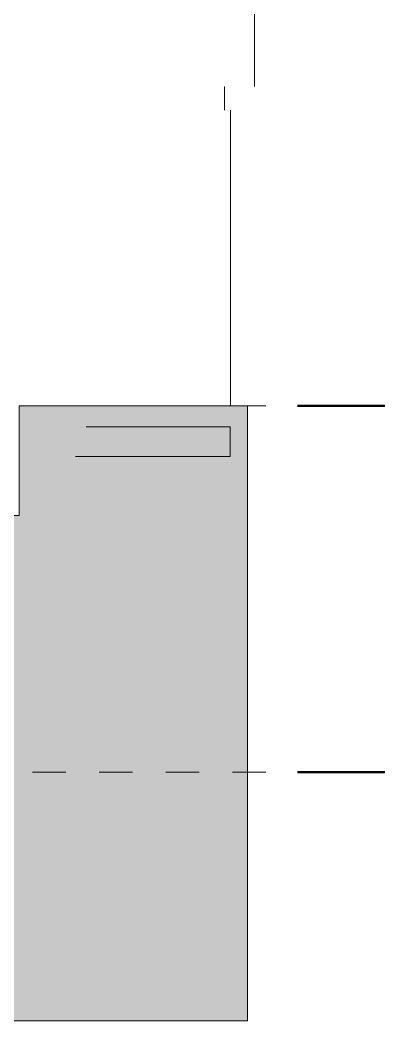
# Model space of a CAD drawing. Header units: millimetres. Extents: x -46169 to 228156, y -86316 to 18123.
# Drawn here: x 181768 to 184803, y -86316 to -77849 of the extents above; entities that cross this region are included whole.
import ezdxf

# ---------------------------------------------------------------- set-up
doc = ezdxf.new("R2010")
doc.units = ezdxf.units.MM
doc.header["$MEASUREMENT"] = 0
doc.linetypes.add('Dashed', pattern=[2822.222233, 1411.111116, -1411.111116])
doc.linetypes.add('Wipeout_Contour', pattern=[1000, 0, -1000])
doc.layers.add('0_Pen_No__105', color=7, linetype='Continuous', lineweight=15, true_color=0xa6a6a6)
doc.layers.add('0_Pen_No__25', color=7, linetype='Continuous', lineweight=50, true_color=0x2a2a2a)
for name, color, linetype in [('A-230-M_FLOOR.IFC Import', 7, 'Continuous'), ('A-25-M_Wall_Ext', 7, 'Continuous'), ('New_A-25-M_Wall_Ext', 7, 'Continuous')]:
    doc.layers.add(name, color=color, linetype=linetype)
for name, color, linetype, lineweight in [('A-230-M_FLOOR.IFC Import_Pen_No__89', 8, 'Continuous', 20), ('A-25-M_Wall_Ext_Pen_No__87', 8, 'Continuous', 20), ('A-95-P_Drawing_Pen_No__1', 7, 'Continuous', 13), ('A-95-P_Drawing_Pen_No__84', 8, 'Continuous', 20), ('New_A-25-M_Wall_Ext_Pen_No__87', 8, 'Continuous', 20)]:
    doc.layers.add(name, color=color, linetype=linetype, lineweight=lineweight)

# ---------------------------------------------------------------- blocks, each defined once
blk = doc.blocks.new('Section Elem_85_1', base_point=(104446.8, -81111))
at = {"color": 254, "linetype": 'Wipeout_Contour', "lineweight": 0, "ltscale": 798348.573329}
blk.add_wipeout([(183496.2, -78611), (183497.7, -78611), (183497.7, -78410), (183496.2, -78410)], dxfattribs=at).dxf.layer = 'New_A-25-M_Wall_Ext'
at = {"layer": 'New_A-25-M_Wall_Ext_Pen_No__87', "linetype": 'Continuous'}
blk.add_line((183497.7, -78410), (183497.7, -78611), dxfattribs=at)
blk = doc.blocks.new('Section Elem_154_1', base_point=(104446.8, -81111))
at = {"color": 254, "linetype": 'Wipeout_Contour', "lineweight": 0, "ltscale": 800685.331027}
blk.add_wipeout([(183547.6, -81111), (183547.6, -78611), (183546.2, -78611), (183546.2, -81111)], dxfattribs=at).dxf.layer = 'New_A-25-M_Wall_Ext'
at = {"layer": 'New_A-25-M_Wall_Ext_Pen_No__87', "linetype": 'Continuous'}
for p, q in [((183547.6, -78611), (183546.2, -78611)), ((183546.2, -81111), (183546.2, -78611)), ((183547.6, -78611), (183547.6, -81111)), ((183547.6, -81111), (183546.2, -81111))]:
    blk.add_line(p, q, dxfattribs=at)
blk = doc.blocks.new('Section Elem_368_1', base_point=(104446.8, -81111))
at = {"color": 254, "linetype": 'Wipeout_Contour', "lineweight": 0, "ltscale": 803151.787568}
blk.add_wipeout([(183538.3, -81291), (183538.3, -81541), (183543.4, -81541), (183543.4, -81291)], dxfattribs=at).dxf.layer = 'A-230-M_FLOOR.IFC Import'
at = {"color": 254, "linetype": 'Wipeout_Contour', "lineweight": 0, "ltscale": 803108.686674}
blk.add_wipeout([(183519.8, -81291), (183519.8, -81541), (183538.3, -81541), (183538.3, -81291)], dxfattribs=at).dxf.layer = 'A-230-M_FLOOR.IFC Import'
at = {"color": 254, "linetype": 'Wipeout_Contour', "lineweight": 0, "ltscale": 803022.762082}
blk.add_wipeout([(183491.3, -81291), (183491.3, -81541), (183519.8, -81541), (183519.8, -81291)], dxfattribs=at).dxf.layer = 'A-230-M_FLOOR.IFC Import'
at = {"layer": 'A-230-M_FLOOR.IFC Import_Pen_No__89', "linetype": 'Continuous'}
for p, q in [((183538.3, -81291), (183543.4, -81291)), ((183543.4, -81541), (183543.4, -81291)), ((183538.3, -81541), (183543.4, -81541))]:
    blk.add_line(p, q, dxfattribs=at)
at = {"color": 254, "linetype": 'Wipeout_Contour', "lineweight": 0, "ltscale": 802900.224649}
blk.add_wipeout([(183452.7, -81291), (183452.7, -81541), (183491.3, -81541), (183491.3, -81291)], dxfattribs=at).dxf.layer = 'A-230-M_FLOOR.IFC Import'
at = {"layer": 'A-230-M_FLOOR.IFC Import_Pen_No__89', "linetype": 'Continuous'}
for p, q in [((183519.8, -81291), (183538.3, -81291)), ((183519.8, -81541), (183538.3, -81541))]:
    blk.add_line(p, q, dxfattribs=at)
at = {"color": 254, "linetype": 'Wipeout_Contour', "lineweight": 0, "ltscale": 802741.284291}
blk.add_wipeout([(183404.3, -81291), (183404.3, -81541), (183452.7, -81541), (183452.7, -81291)], dxfattribs=at).dxf.layer = 'A-230-M_FLOOR.IFC Import'
at = {"layer": 'A-230-M_FLOOR.IFC Import_Pen_No__89', "linetype": 'Continuous'}
for p, q in [((183452.7, -81291), (183491.3, -81291)), ((183491.3, -81291), (183519.8, -81291)), ((183452.7, -81541), (183491.3, -81541)), ((183491.3, -81541), (183519.8, -81541))]:
    blk.add_line(p, q, dxfattribs=at)
at = {"color": 254, "linetype": 'Wipeout_Contour', "lineweight": 0, "ltscale": 802546.21326}
blk.add_wipeout([(183346, -81291), (183346, -81541), (183404.3, -81541), (183404.3, -81291)], dxfattribs=at).dxf.layer = 'A-230-M_FLOOR.IFC Import'
at = {"layer": 'A-230-M_FLOOR.IFC Import_Pen_No__89', "linetype": 'Continuous'}
for p, q in [((183404.3, -81291), (183452.7, -81291)), ((183404.3, -81541), (183452.7, -81541))]:
    blk.add_line(p, q, dxfattribs=at)
at = {"color": 254, "linetype": 'Wipeout_Contour', "lineweight": 0, "ltscale": 802315.345663}
blk.add_wipeout([(183278, -81291), (183278, -81541), (183346, -81541), (183346, -81291)], dxfattribs=at).dxf.layer = 'A-230-M_FLOOR.IFC Import'
at = {"layer": 'A-230-M_FLOOR.IFC Import_Pen_No__89', "linetype": 'Continuous'}
for p, q in [((183346, -81291), (183404.3, -81291)), ((183346, -81541), (183404.3, -81541))]:
    blk.add_line(p, q, dxfattribs=at)
at = {"color": 254, "linetype": 'Wipeout_Contour', "lineweight": 0, "ltscale": 802049.07686}
blk.add_wipeout([(183200.4, -81291), (183200.4, -81541), (183278, -81541), (183278, -81291)], dxfattribs=at).dxf.layer = 'A-230-M_FLOOR.IFC Import'
at = {"layer": 'A-230-M_FLOOR.IFC Import_Pen_No__89', "linetype": 'Continuous'}
for p, q in [((183278, -81291), (183346, -81291)), ((183278, -81541), (183346, -81541))]:
    blk.add_line(p, q, dxfattribs=at)
at = {"color": 254, "linetype": 'Wipeout_Contour', "lineweight": 0, "ltscale": 801747.862769}
blk.add_wipeout([(183113.2, -81291), (183113.2, -81541), (183200.4, -81541), (183200.4, -81291)], dxfattribs=at).dxf.layer = 'A-230-M_FLOOR.IFC Import'
at = {"layer": 'A-230-M_FLOOR.IFC Import_Pen_No__89', "linetype": 'Continuous'}
for p, q in [((183200.4, -81291), (183278, -81291)), ((183200.4, -81541), (183278, -81541))]:
    blk.add_line(p, q, dxfattribs=at)
at = {"color": 254, "linetype": 'Wipeout_Contour', "lineweight": 0, "ltscale": 801412.219048}
blk.add_wipeout([(183016.7, -81291), (183016.7, -81541), (183113.2, -81541), (183113.2, -81291)], dxfattribs=at).dxf.layer = 'A-230-M_FLOOR.IFC Import'
at = {"layer": 'A-230-M_FLOOR.IFC Import_Pen_No__89', "linetype": 'Continuous'}
for p, q in [((183113.2, -81291), (183200.4, -81291)), ((183113.2, -81541), (183200.4, -81541))]:
    blk.add_line(p, q, dxfattribs=at)
at = {"color": 254, "linetype": 'Wipeout_Contour', "lineweight": 0, "ltscale": 801042.720181}
blk.add_wipeout([(182911, -81291), (182911, -81541), (183016.7, -81541), (183016.7, -81291)], dxfattribs=at).dxf.layer = 'A-230-M_FLOOR.IFC Import'
at = {"layer": 'A-230-M_FLOOR.IFC Import_Pen_No__89', "linetype": 'Continuous'}
for p, q in [((183016.7, -81291), (183113.2, -81291)), ((183016.7, -81541), (183113.2, -81541))]:
    blk.add_line(p, q, dxfattribs=at)
at = {"color": 254, "linetype": 'Wipeout_Contour', "lineweight": 0, "ltscale": 800639.998459}
blk.add_wipeout([(182796.3, -81291), (182796.3, -81541), (182911, -81541), (182911, -81291)], dxfattribs=at).dxf.layer = 'A-230-M_FLOOR.IFC Import'
at = {"layer": 'A-230-M_FLOOR.IFC Import_Pen_No__89', "linetype": 'Continuous'}
for p, q in [((182911, -81291), (183016.7, -81291)), ((182911, -81541), (183016.7, -81541))]:
    blk.add_line(p, q, dxfattribs=at)
at = {"color": 254, "linetype": 'Wipeout_Contour', "lineweight": 0, "ltscale": 800204.742852}
blk.add_wipeout([(182672.8, -81291), (182672.8, -81541), (182796.3, -81541), (182796.3, -81291)], dxfattribs=at).dxf.layer = 'A-230-M_FLOOR.IFC Import'
at = {"layer": 'A-230-M_FLOOR.IFC Import_Pen_No__89', "linetype": 'Continuous'}
for p, q in [((182796.3, -81291), (182911, -81291)), ((182796.3, -81541), (182911, -81541))]:
    blk.add_line(p, q, dxfattribs=at)
at = {"color": 254, "linetype": 'Wipeout_Contour', "lineweight": 0, "ltscale": 799737.697791}
blk.add_wipeout([(182540.6, -81291), (182540.6, -81541), (182672.8, -81541), (182672.8, -81291)], dxfattribs=at).dxf.layer = 'A-230-M_FLOOR.IFC Import'
at = {"layer": 'A-230-M_FLOOR.IFC Import_Pen_No__89', "linetype": 'Continuous'}
for p, q in [((182672.8, -81291), (182796.3, -81291)), ((182672.8, -81541), (182796.3, -81541))]:
    blk.add_line(p, q, dxfattribs=at)
at = {"color": 254, "linetype": 'Wipeout_Contour', "lineweight": 0, "ltscale": 799239.661846}
blk.add_wipeout([(182400.1, -81291), (182400.1, -81541), (182540.6, -81541), (182540.6, -81291)], dxfattribs=at).dxf.layer = 'A-230-M_FLOOR.IFC Import'
at = {"layer": 'A-230-M_FLOOR.IFC Import_Pen_No__89', "linetype": 'Continuous'}
for p, q in [((182540.6, -81291), (182672.8, -81291)), ((182540.6, -81541), (182672.8, -81541))]:
    blk.add_line(p, q, dxfattribs=at)
at = {"color": 254, "linetype": 'Wipeout_Contour', "lineweight": 0, "ltscale": 798847.238075}
blk.add_wipeout([(182325.8, -81291), (182325.8, -81541), (182400.1, -81541), (182400.1, -81291)], dxfattribs=at).dxf.layer = 'A-230-M_FLOOR.IFC Import'
at = {"layer": 'A-230-M_FLOOR.IFC Import_Pen_No__89', "linetype": 'Continuous'}
for p, q in [((182400.1, -81291), (182540.6, -81291)), ((182400.1, -81541), (182540.6, -81541))]:
    blk.add_line(p, q, dxfattribs=at)
at = {"color": 254, "linetype": 'Wipeout_Contour', "lineweight": 0, "ltscale": 797677.652574}
blk.add_wipeout([(181759.5, -81541), (182325.8, -81541), (182325.8, -81291), (181759.5, -81291)], dxfattribs=at).dxf.layer = 'A-230-M_FLOOR.IFC Import'
at = {"layer": 'A-230-M_FLOOR.IFC Import_Pen_No__89', "linetype": 'Continuous'}
for p, q in [((182325.8, -81291), (182400.1, -81291)), ((182235.6, -81541), (182325.8, -81541)), ((182325.8, -81541), (182400.1, -81541))]:
    blk.add_line(p, q, dxfattribs=at)
blk = doc.blocks.new('Section Elem_539_1', base_point=(104446.8, -81111))
at = {"color": 254, "linetype": 'Wipeout_Contour', "lineweight": 0, "ltscale": 1181952.659307577}
blk.add_wipeout([(183750.6, -67036.5), (183750.5, -67036.6), (183750.5, -78410), (183751.8, -78410), (183751.8, -67036.6), (183751.8, -67036.6)], dxfattribs=at).dxf.layer = 'A-25-M_Wall_Ext'
at = {"layer": 'A-25-M_Wall_Ext_Pen_No__87', "linetype": 'Continuous'}
for p, q in [((183751.8, -78410), (183751.8, -67036.6)), ((183750.5, -78410), (183751.8, -78410))]:
    blk.add_line(p, q, dxfattribs=at)
blk = doc.blocks.new('A03 Atrium Longitudinal Section_STORY_MARKER', base_point=(104446.8, -81111))
at = {"layer": '0_Pen_No__105', "linetype": 'Dashed', "ltscale": 0.2}
for p, q in [((105107.6, -81111), (184115, -81111)), ((105107.6, -84211), (184115, -84211))]:
    blk.add_line(p, q, dxfattribs=at)
at = {"layer": '0_Pen_No__25', "linetype": 'Continuous'}
for p, q in [((184115, -81111), (184215, -81111)), ((184115, -84211), (184215, -84211))]:
    blk.add_line(p, q, dxfattribs=at)
at = {"color": 254, "linetype": 'Wipeout_Contour', "lineweight": 0, "ltscale": 812206.29012}
blk.add_wipeout([(187977, -80814.5), (184315, -80814.5), (184315, -81407.4), (187977, -81407.4)], dxfattribs=at)
at = {"color": 254, "linetype": 'Wipeout_Contour', "lineweight": 0, "ltscale": 817238.988515}
blk.add_wipeout([(187977, -83914.5), (184315, -83914.5), (184315, -84507.4), (187977, -84507.4)], dxfattribs=at)
at = {"layer": '0_Pen_No__25', "linetype": 'Continuous'}
for p, q in [((184215, -81111), (184315, -81111)), ((184515, -81111), (184315, -81111)), ((184515, -81111), (184915, -81111)), ((184215, -84211), (184315, -84211)), ((184515, -84211), (184315, -84211)), ((184515, -84211), (184915, -84211))]:
    blk.add_line(p, q, dxfattribs=at)

msp = doc.modelspace()

# ---------------------------------------------------------------- block references
at = {"layer": 'A-230-M_FLOOR.IFC Import'}
msp.add_blockref('Section Elem_368_1', (104446.8, -81111), dxfattribs=at)
at = {"layer": 'New_A-25-M_Wall_Ext'}
for name in ['Section Elem_85_1', 'Section Elem_154_1']:
    msp.add_blockref(name, (104446.8, -81111), dxfattribs=at)

# ---------------------------------------------------------------- next in the draw order: hatches: boundary and pattern name
at = {"layer": 'A-95-P_Drawing_Pen_No__84', "linetype": 'Continuous'}
msp.add_hatch(color=256, dxfattribs=at).paths.add_polyline_path([(102971.5, -81111.1), (105107.6, -81110.9), (105107.6, -81541), (181028.1, -81541), (181028.1, -82041), (181759.5, -82041), (181759.5, -81111), (183691.7, -81111), (183691.7, -86316.2), (102971.5, -86316.2)])

# ---------------------------------------------------------------- next in the draw order: linework, layer by layer
at = {"layer": 'A-95-P_Drawing_Pen_No__1', "linetype": 'Continuous', "flags": 128}
msp.add_lwpolyline([(102971.5, -81111.1), (105107.6, -81110.9), (105107.6, -81541), (181028.1, -81541), (181028.1, -82041), (181759.5, -82041), (181759.5, -81111), (183691.7, -81111), (183691.7, -86316.2), (102971.5, -86316.2)], close=True, dxfattribs=at)

# ---------------------------------------------------------------- next in the draw order: block references
at = {"layer": 'A-25-M_Wall_Ext'}
msp.add_blockref('Section Elem_539_1', (104446.8, -81111), dxfattribs=at)

# ---------------------------------------------------------------- next in the draw order: block references
at = {"linetype": 'Continuous', "lineweight": 0}
msp.add_blockref('A03 Atrium Longitudinal Section_STORY_MARKER', (104446.8, -81111), dxfattribs=at)

doc.saveas('drawing.dxf')
